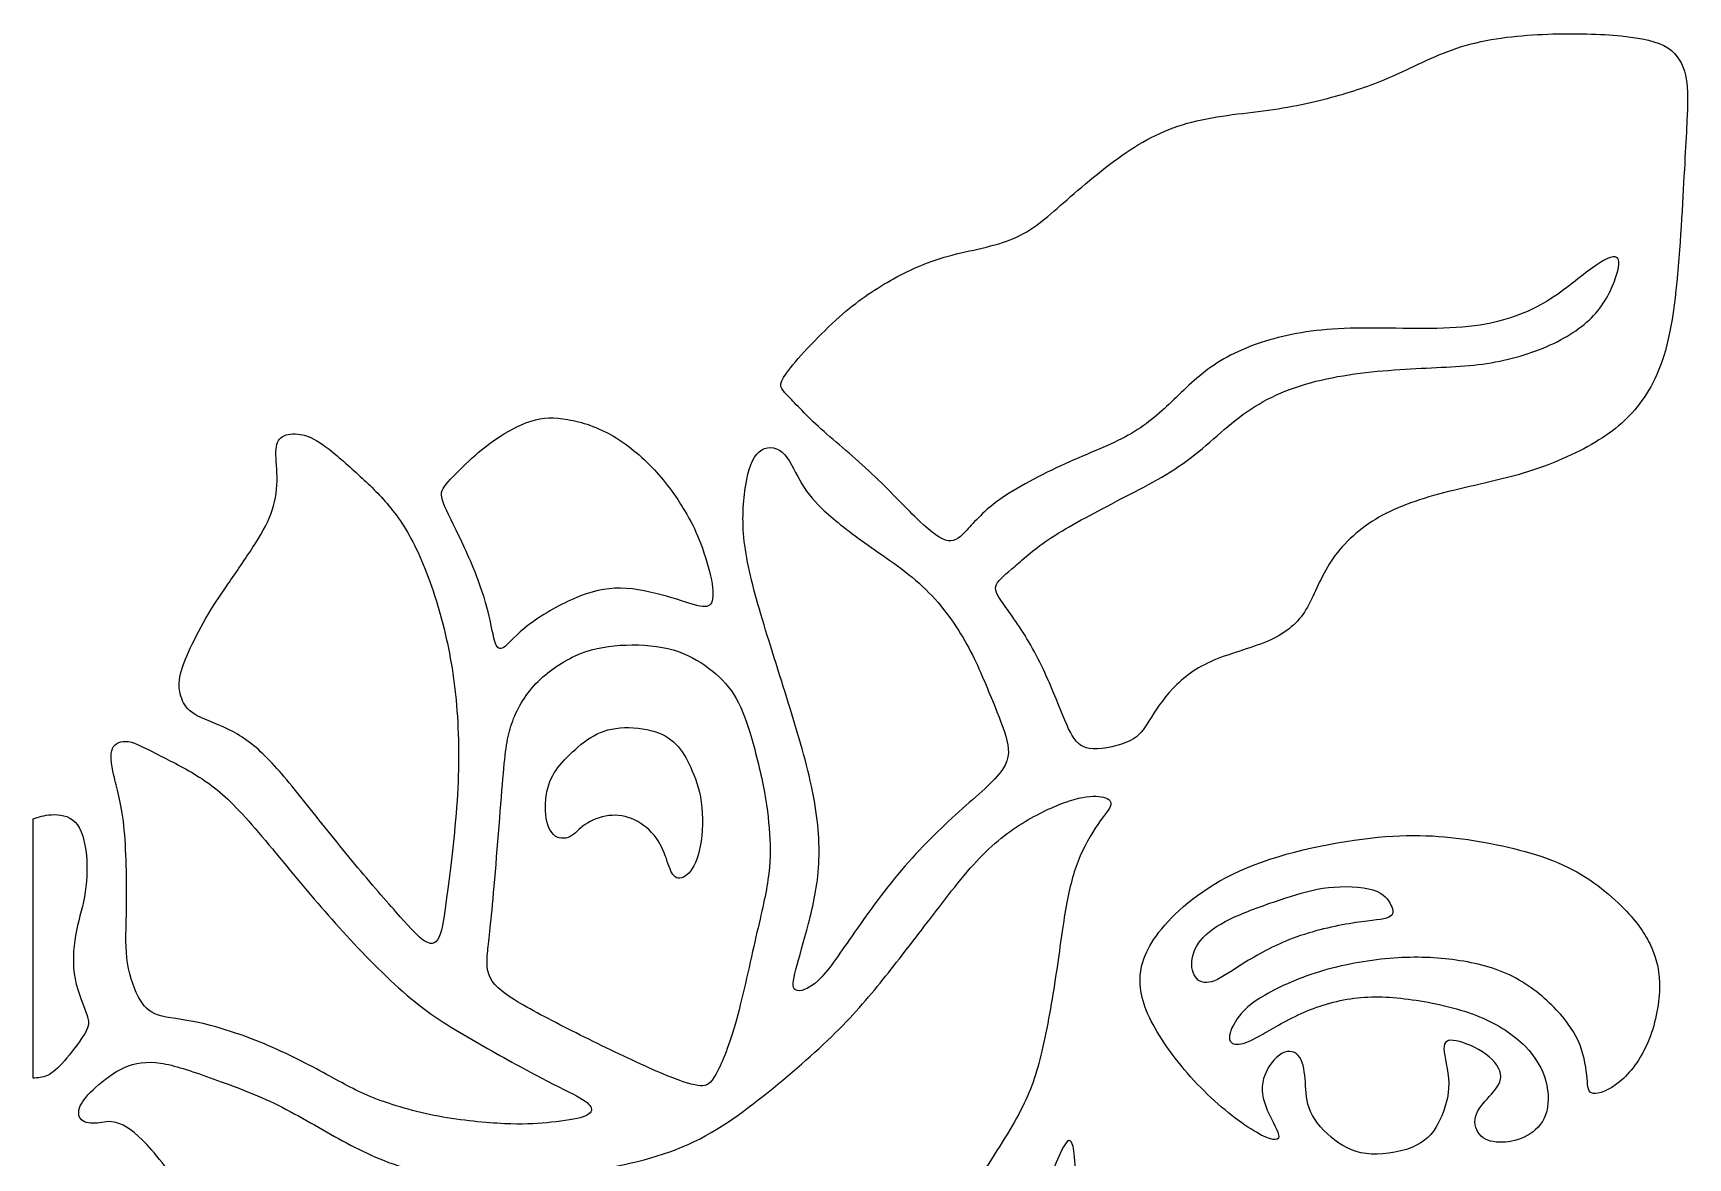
# Model space of a CAD drawing. Extents: x 0 to 80.9, y -7.4 to 60.
# Drawn here: x 57.87 to 62.142, y 25.273 to 28.177 of the extents above; entities that cross this region are included whole.
import ezdxf

# ---------------------------------------------------------------- set-up
doc = ezdxf.new("R2010")
doc.units = 0
doc.header["$MEASUREMENT"] = 0
doc.layers.add('LAYER_1', color=7, linetype='CONTINUOUS')

msp = doc.modelspace()

# ---------------------------------------------------------------- linework, layer by layer
at = {"layer": 'LAYER_1'}
for points, knots in [([(61.2515, 28.02), (61.1997, 28.0048), (61.1391, 27.9902), (61.0711, 27.9803), (61.0711, 27.9803), (61.0031, 27.9703), (60.9279, 27.9651), (60.8615, 27.9478), (60.8615, 27.9478), (60.7951, 27.9306), (60.7375, 27.9013), (60.6806, 27.8615), (60.6806, 27.8615), (60.6236, 27.8218), (60.5671, 27.7716), (60.5216, 27.7319), (60.5216, 27.7319), (60.4761, 27.6922), (60.4416, 27.6629), (60.3919, 27.6435), (60.3919, 27.6435), (60.3423, 27.6242), (60.2774, 27.6148), (60.2215, 27.5986), (60.2215, 27.5986), (60.1656, 27.5824), (60.1185, 27.5593), (60.0746, 27.5337), (60.0746, 27.5337), (60.0307, 27.5081), (59.9899, 27.4799), (59.9418, 27.436), (59.9418, 27.436), (59.8937, 27.3921), (59.8382, 27.3324), (59.8147, 27.2995), (59.8147, 27.2995), (59.7912, 27.2666), (59.7996, 27.2603), (59.8168, 27.2425), (59.8168, 27.2425), (59.8341, 27.2247), (59.8602, 27.1954), (59.8973, 27.1615), (59.8973, 27.1615), (59.9344, 27.1275), (59.9826, 27.0888), (60.027, 27.0475), (60.027, 27.0475), (60.0714, 27.0062), (60.1122, 26.9623), (60.1457, 26.9293), (60.1457, 26.9293), (60.1791, 26.8964), (60.2053, 26.8744), (60.2251, 26.8682), (60.2251, 26.8682), (60.245, 26.8619), (60.2586, 26.8713), (60.2769, 26.8906), (60.2769, 26.8906), (60.2952, 26.91), (60.3182, 26.9393), (60.3627, 26.9712), (60.3627, 26.9712), (60.4071, 27.003), (60.473, 27.0376), (60.5341, 27.0653), (60.5341, 27.0653), (60.5953, 27.093), (60.6518, 27.1139), (60.6967, 27.139), (60.6967, 27.139), (60.7417, 27.1641), (60.7752, 27.1934), (60.8086, 27.2253), (60.8086, 27.2253), (60.8421, 27.2572), (60.8756, 27.2917), (60.9184, 27.3204), (60.9184, 27.3204), (60.9613, 27.3492), (61.0136, 27.3722), (61.0732, 27.3884), (61.0732, 27.3884), (61.1328, 27.4046), (61.1997, 27.414), (61.2855, 27.4156), (61.2855, 27.4156), (61.3712, 27.4171), (61.4758, 27.4109), (61.5599, 27.4182), (61.5599, 27.4182), (61.6441, 27.4255), (61.7079, 27.4464), (61.7597, 27.4746), (61.7597, 27.4746), (61.8114, 27.5029), (61.8512, 27.5384), (61.8836, 27.563), (61.8836, 27.563), (61.916, 27.5876), (61.9411, 27.6012), (61.9537, 27.5996), (61.9537, 27.5996), (61.9662, 27.598), (61.9662, 27.5813), (61.9579, 27.5536), (61.9579, 27.5536), (61.9495, 27.5259), (61.9327, 27.4872), (61.904, 27.4543), (61.904, 27.4543), (61.8752, 27.4213), (61.8344, 27.3941), (61.7864, 27.3722), (61.7864, 27.3722), (61.7383, 27.3502), (61.6828, 27.3335), (61.6232, 27.3246), (61.6232, 27.3246), (61.5636, 27.3157), (61.4998, 27.3147), (61.4261, 27.3105), (61.4261, 27.3105), (61.3524, 27.3063), (61.2687, 27.299), (61.195, 27.2817), (61.195, 27.2817), (61.1213, 27.2645), (61.0575, 27.2373), (61.0031, 27.1996), (61.0031, 27.1996), (60.9488, 27.162), (60.9038, 27.1139), (60.8489, 27.0736), (60.8489, 27.0736), (60.794, 27.0334), (60.7292, 27.001), (60.6664, 26.9685), (60.6664, 26.9685), (60.6037, 26.9361), (60.543, 26.9037), (60.4991, 26.875), (60.4991, 26.875), (60.4552, 26.8462), (60.428, 26.8211), (60.405, 26.8013), (60.405, 26.8013), (60.382, 26.7814), (60.3632, 26.7667), (60.3569, 26.7537), (60.3569, 26.7537), (60.3506, 26.7406), (60.3569, 26.7291), (60.3742, 26.7045), (60.3742, 26.7045), (60.3914, 26.6799), (60.4197, 26.6423), (60.4453, 26.5973), (60.4453, 26.5973), (60.4709, 26.5524), (60.4939, 26.5001), (60.5111, 26.4582), (60.5111, 26.4582), (60.5284, 26.4164), (60.5399, 26.385), (60.5525, 26.3636), (60.5525, 26.3636), (60.565, 26.3422), (60.5786, 26.3307), (60.6063, 26.3296), (60.6063, 26.3296), (60.634, 26.3286), (60.6758, 26.338), (60.7014, 26.3505), (60.7014, 26.3505), (60.7271, 26.3631), (60.7365, 26.3788), (60.7511, 26.4023), (60.7511, 26.4023), (60.7658, 26.4258), (60.7856, 26.4572), (60.8123, 26.4854), (60.8123, 26.4854), (60.839, 26.5137), (60.8724, 26.5388), (60.9179, 26.5581), (60.9179, 26.5581), (60.9634, 26.5774), (61.0209, 26.5911), (61.0638, 26.6104), (61.0638, 26.6104), (61.1066, 26.6297), (61.1349, 26.6548), (61.1558, 26.6888), (61.1558, 26.6888), (61.1767, 26.7228), (61.1903, 26.7657), (61.2159, 26.8064), (61.2159, 26.8064), (61.2415, 26.8472), (61.2792, 26.886), (61.3263, 26.9163), (61.3263, 26.9163), (61.3733, 26.9466), (61.4298, 26.9685), (61.4977, 26.9868), (61.4977, 26.9868), (61.5657, 27.0051), (61.6452, 27.0198), (61.7168, 27.0412), (61.7168, 27.0412), (61.7884, 27.0626), (61.8522, 27.0909), (61.9029, 27.1212), (61.9029, 27.1212), (61.9536, 27.1515), (61.9913, 27.184), (62.0232, 27.2284), (62.0232, 27.2284), (62.0551, 27.2728), (62.0812, 27.3293), (62.098, 27.4203), (62.098, 27.4203), (62.1147, 27.5112), (62.122, 27.6367), (62.1278, 27.7371), (62.1278, 27.7371), (62.1335, 27.8375), (62.1377, 27.9128), (62.1398, 27.964), (62.1398, 27.964), (62.1419, 28.0153), (62.1419, 28.0425), (62.1356, 28.0691), (62.1356, 28.0691), (62.1293, 28.0958), (62.1168, 28.1219), (62.0901, 28.1392), (62.0901, 28.1392), (62.0635, 28.1564), (62.0227, 28.1648), (61.9693, 28.17), (61.9693, 28.17), (61.916, 28.1752), (61.8501, 28.1774), (61.7801, 28.1747), (61.7801, 28.1747), (61.71, 28.1721), (61.6358, 28.1648), (61.5699, 28.146), (61.5699, 28.146), (61.504, 28.1272), (61.4465, 28.0968), (61.3963, 28.0738), (61.3963, 28.0738), (61.3461, 28.0508), (61.3032, 28.0351), (61.2515, 28.02)], [0, 0, 0, 0, 0.015152, 0.015152, 0.015152, 0.015152, 0.030303, 0.030303, 0.030303, 0.030303, 0.045455, 0.045455, 0.045455, 0.045455, 0.060606, 0.060606, 0.060606, 0.060606, 0.075758, 0.075758, 0.075758, 0.075758, 0.090909, 0.090909, 0.090909, 0.090909, 0.106061, 0.106061, 0.106061, 0.106061, 0.121212, 0.121212, 0.121212, 0.121212, 0.136364, 0.136364, 0.136364, 0.136364, 0.151515, 0.151515, 0.151515, 0.151515, 0.166667, 0.166667, 0.166667, 0.166667, 0.181818, 0.181818, 0.181818, 0.181818, 0.19697, 0.19697, 0.19697, 0.19697, 0.212121, 0.212121, 0.212121, 0.212121, 0.227273, 0.227273, 0.227273, 0.227273, 0.242424, 0.242424, 0.242424, 0.242424, 0.257576, 0.257576, 0.257576, 0.257576, 0.272727, 0.272727, 0.272727, 0.272727, 0.287879, 0.287879, 0.287879, 0.287879, 0.30303, 0.30303, 0.30303, 0.30303, 0.318182, 0.318182, 0.318182, 0.318182, 0.333333, 0.333333, 0.333333, 0.333333, 0.348485, 0.348485, 0.348485, 0.348485, 0.363636, 0.363636, 0.363636, 0.363636, 0.378788, 0.378788, 0.378788, 0.378788, 0.393939, 0.393939, 0.393939, 0.393939, 0.409091, 0.409091, 0.409091, 0.409091, 0.424242, 0.424242, 0.424242, 0.424242, 0.439394, 0.439394, 0.439394, 0.439394, 0.454545, 0.454545, 0.454545, 0.454545, 0.469697, 0.469697, 0.469697, 0.469697, 0.484848, 0.484848, 0.484848, 0.484848, 0.5, 0.5, 0.5, 0.5, 0.515152, 0.515152, 0.515152, 0.515152, 0.530303, 0.530303, 0.530303, 0.530303, 0.545455, 0.545455, 0.545455, 0.545455, 0.560606, 0.560606, 0.560606, 0.560606, 0.575758, 0.575758, 0.575758, 0.575758, 0.590909, 0.590909, 0.590909, 0.590909, 0.606061, 0.606061, 0.606061, 0.606061, 0.621212, 0.621212, 0.621212, 0.621212, 0.636364, 0.636364, 0.636364, 0.636364, 0.651515, 0.651515, 0.651515, 0.651515, 0.666667, 0.666667, 0.666667, 0.666667, 0.681818, 0.681818, 0.681818, 0.681818, 0.69697, 0.69697, 0.69697, 0.69697, 0.712121, 0.712121, 0.712121, 0.712121, 0.727273, 0.727273, 0.727273, 0.727273, 0.742424, 0.742424, 0.742424, 0.742424, 0.757576, 0.757576, 0.757576, 0.757576, 0.772727, 0.772727, 0.772727, 0.772727, 0.787879, 0.787879, 0.787879, 0.787879, 0.80303, 0.80303, 0.80303, 0.80303, 0.818182, 0.818182, 0.818182, 0.818182, 0.833333, 0.833333, 0.833333, 0.833333, 0.848485, 0.848485, 0.848485, 0.848485, 0.863636, 0.863636, 0.863636, 0.863636, 0.878788, 0.878788, 0.878788, 0.878788, 0.893939, 0.893939, 0.893939, 0.893939, 0.909091, 0.909091, 0.909091, 0.909091, 0.924242, 0.924242, 0.924242, 0.924242, 0.939394, 0.939394, 0.939394, 0.939394, 0.954545, 0.954545, 0.954545, 0.954545, 0.969697, 0.969697, 0.969697, 0.969697, 1, 1, 1, 1]), ([(59.5515, 26.945), (59.5348, 26.9727), (59.5112, 27.0083), (59.4796, 27.0433), (59.4796, 27.0433), (59.448, 27.0783), (59.4082, 27.1128), (59.3677, 27.1366), (59.3677, 27.1366), (59.3272, 27.1604), (59.2859, 27.1735), (59.2506, 27.1797), (59.2506, 27.1797), (59.2153, 27.186), (59.186, 27.1855), (59.1552, 27.1758), (59.1552, 27.1758), (59.1244, 27.1662), (59.0919, 27.1473), (59.0671, 27.1309), (59.0671, 27.1309), (59.0423, 27.1144), (59.025, 27.1003), (59.0036, 27.0807), (59.0036, 27.0807), (58.9821, 27.0611), (58.9565, 27.036), (58.9411, 27.0187), (58.9411, 27.0187), (58.9257, 27.0015), (58.9204, 26.992), (58.9264, 26.9717), (58.9264, 26.9717), (58.9324, 26.9513), (58.9497, 26.9199), (58.9691, 26.8796), (58.9691, 26.8796), (58.9884, 26.8394), (59.0098, 26.7902), (59.0242, 26.7497), (59.0242, 26.7497), (59.0386, 26.7092), (59.0459, 26.6773), (59.0514, 26.6519), (59.0514, 26.6519), (59.0569, 26.6266), (59.0606, 26.6077), (59.0655, 26.5973), (59.0655, 26.5973), (59.0705, 26.5868), (59.0768, 26.5847), (59.0883, 26.5941), (59.0883, 26.5941), (59.0998, 26.6036), (59.1165, 26.6245), (59.1479, 26.6485), (59.1479, 26.6485), (59.1792, 26.6726), (59.2253, 26.6998), (59.2671, 26.7178), (59.2671, 26.7178), (59.3089, 26.7358), (59.3466, 26.7447), (59.3865, 26.7442), (59.3865, 26.7442), (59.4265, 26.7437), (59.4689, 26.7337), (59.5052, 26.7233), (59.5052, 26.7233), (59.5416, 26.7128), (59.5719, 26.7019), (59.5912, 26.6982), (59.5912, 26.6982), (59.6106, 26.6945), (59.619, 26.6982), (59.6226, 26.7113), (59.6226, 26.7113), (59.6263, 26.7243), (59.6252, 26.7468), (59.6187, 26.7761), (59.6187, 26.7761), (59.6122, 26.8054), (59.6001, 26.8415), (59.5892, 26.8694), (59.5892, 26.8694), (59.5782, 26.8974), (59.5682, 26.9173), (59.5515, 26.945)], [0, 0, 0, 0, 0.043478, 0.043478, 0.043478, 0.043478, 0.086957, 0.086957, 0.086957, 0.086957, 0.130435, 0.130435, 0.130435, 0.130435, 0.173913, 0.173913, 0.173913, 0.173913, 0.217391, 0.217391, 0.217391, 0.217391, 0.26087, 0.26087, 0.26087, 0.26087, 0.304348, 0.304348, 0.304348, 0.304348, 0.347826, 0.347826, 0.347826, 0.347826, 0.391304, 0.391304, 0.391304, 0.391304, 0.434783, 0.434783, 0.434783, 0.434783, 0.478261, 0.478261, 0.478261, 0.478261, 0.521739, 0.521739, 0.521739, 0.521739, 0.565217, 0.565217, 0.565217, 0.565217, 0.608696, 0.608696, 0.608696, 0.608696, 0.652174, 0.652174, 0.652174, 0.652174, 0.695652, 0.695652, 0.695652, 0.695652, 0.73913, 0.73913, 0.73913, 0.73913, 0.782609, 0.782609, 0.782609, 0.782609, 0.826087, 0.826087, 0.826087, 0.826087, 0.869565, 0.869565, 0.869565, 0.869565, 0.913043, 0.913043, 0.913043, 0.913043, 1, 1, 1, 1]), ([(58.4373, 26.8501), (58.4175, 26.8195), (58.3934, 26.785), (58.3723, 26.7542), (58.3723, 26.7542), (58.3511, 26.7233), (58.3328, 26.6961), (58.3158, 26.6669), (58.3158, 26.6669), (58.2988, 26.6376), (58.2831, 26.6062), (58.2708, 26.5788), (58.2708, 26.5788), (58.2585, 26.5513), (58.2496, 26.5278), (58.2473, 26.5071), (58.2473, 26.5071), (58.2449, 26.4865), (58.2491, 26.4687), (58.2557, 26.4538), (58.2557, 26.4538), (58.2622, 26.4389), (58.2711, 26.4269), (58.2935, 26.4151), (58.2935, 26.4151), (58.316, 26.4033), (58.3521, 26.3918), (58.3853, 26.3741), (58.3853, 26.3741), (58.4185, 26.3563), (58.4488, 26.3322), (58.481, 26.2988), (58.481, 26.2988), (58.5132, 26.2653), (58.5471, 26.2224), (58.5855, 26.1741), (58.5855, 26.1741), (58.624, 26.1257), (58.6669, 26.0719), (58.7082, 26.0225), (58.7082, 26.0225), (58.7495, 25.9731), (58.7892, 25.9281), (58.8177, 25.8959), (58.8177, 25.8959), (58.8462, 25.8638), (58.8635, 25.8444), (58.8789, 25.8342), (58.8789, 25.8342), (58.8943, 25.824), (58.9079, 25.823), (58.9173, 25.8426), (58.9173, 25.8426), (58.9267, 25.8622), (58.932, 25.9025), (58.9403, 25.9681), (58.9403, 25.9681), (58.9487, 26.0337), (58.9602, 26.1247), (58.9651, 26.2115), (58.9651, 26.2115), (58.9701, 26.2983), (58.9686, 26.3809), (58.9615, 26.4559), (58.9615, 26.4559), (58.9544, 26.5309), (58.9419, 26.5984), (58.9241, 26.6645), (58.9241, 26.6645), (58.9063, 26.7307), (58.8833, 26.7955), (58.859, 26.8459), (58.859, 26.8459), (58.8347, 26.8964), (58.8091, 26.9325), (58.7835, 26.9625), (58.7835, 26.9625), (58.7578, 26.9926), (58.7322, 27.0167), (58.7037, 27.0425), (58.7037, 27.0425), (58.6752, 27.0684), (58.6439, 27.0961), (58.6193, 27.1136), (58.6193, 27.1136), (58.5947, 27.1311), (58.5769, 27.1385), (58.5594, 27.1413), (58.5594, 27.1413), (58.5419, 27.1442), (58.5247, 27.1426), (58.5134, 27.1356), (58.5134, 27.1356), (58.5022, 27.1285), (58.4969, 27.116), (58.4964, 27.0961), (58.4964, 27.0961), (58.4959, 27.0762), (58.5001, 27.049), (58.4996, 27.0208), (58.4996, 27.0208), (58.499, 26.9926), (58.4938, 26.9633), (58.4834, 26.9353), (58.4834, 26.9353), (58.4729, 26.9074), (58.4572, 26.8807), (58.4373, 26.8501)], [0, 0, 0, 0, 0.035714, 0.035714, 0.035714, 0.035714, 0.071429, 0.071429, 0.071429, 0.071429, 0.107143, 0.107143, 0.107143, 0.107143, 0.142857, 0.142857, 0.142857, 0.142857, 0.178571, 0.178571, 0.178571, 0.178571, 0.214286, 0.214286, 0.214286, 0.214286, 0.25, 0.25, 0.25, 0.25, 0.285714, 0.285714, 0.285714, 0.285714, 0.321429, 0.321429, 0.321429, 0.321429, 0.357143, 0.357143, 0.357143, 0.357143, 0.392857, 0.392857, 0.392857, 0.392857, 0.428571, 0.428571, 0.428571, 0.428571, 0.464286, 0.464286, 0.464286, 0.464286, 0.5, 0.5, 0.5, 0.5, 0.535714, 0.535714, 0.535714, 0.535714, 0.571429, 0.571429, 0.571429, 0.571429, 0.607143, 0.607143, 0.607143, 0.607143, 0.642857, 0.642857, 0.642857, 0.642857, 0.678571, 0.678571, 0.678571, 0.678571, 0.714286, 0.714286, 0.714286, 0.714286, 0.75, 0.75, 0.75, 0.75, 0.785714, 0.785714, 0.785714, 0.785714, 0.821429, 0.821429, 0.821429, 0.821429, 0.857143, 0.857143, 0.857143, 0.857143, 0.892857, 0.892857, 0.892857, 0.892857, 0.928571, 0.928571, 0.928571, 0.928571, 1, 1, 1, 1]), ([(60.3399, 26.4697), (60.3227, 26.5115), (60.3028, 26.5597), (60.2751, 26.6083), (60.2751, 26.6083), (60.2474, 26.6569), (60.2118, 26.706), (60.1658, 26.7489), (60.1658, 26.7489), (60.1198, 26.7918), (60.0634, 26.8284), (60.0168, 26.8613), (60.0168, 26.8613), (59.9703, 26.8943), (59.9337, 26.9236), (59.907, 26.9492), (59.907, 26.9492), (59.8804, 26.9748), (59.8636, 26.9967), (59.849, 27.0229), (59.849, 27.0229), (59.8344, 27.049), (59.8218, 27.0794), (59.8035, 27.095), (59.8035, 27.095), (59.7852, 27.1107), (59.7611, 27.1118), (59.7439, 27.0966), (59.7439, 27.0966), (59.7266, 27.0814), (59.7162, 27.0501), (59.7094, 27.0098), (59.7094, 27.0098), (59.7026, 26.9696), (59.6995, 26.9204), (59.7057, 26.865), (59.7057, 26.865), (59.712, 26.8096), (59.7277, 26.7478), (59.7486, 26.6768), (59.7486, 26.6768), (59.7695, 26.6057), (59.7957, 26.5251), (59.8202, 26.4462), (59.8202, 26.4462), (59.8448, 26.3672), (59.8678, 26.2899), (59.8819, 26.2203), (59.8819, 26.2203), (59.896, 26.1508), (59.9013, 26.0891), (59.8981, 26.0326), (59.8981, 26.0326), (59.895, 25.9762), (59.8835, 25.9249), (59.8715, 25.8784), (59.8715, 25.8784), (59.8594, 25.8318), (59.8469, 25.79), (59.8391, 25.7602), (59.8391, 25.7602), (59.8312, 25.7304), (59.8281, 25.7126), (59.838, 25.7069), (59.838, 25.7069), (59.8479, 25.7011), (59.8709, 25.7074), (59.896, 25.7309), (59.896, 25.7309), (59.9211, 25.7544), (59.9483, 25.7953), (59.9839, 25.8465), (59.9839, 25.8465), (60.0194, 25.8977), (60.0634, 25.9594), (60.1114, 26.0159), (60.1114, 26.0159), (60.1596, 26.0723), (60.2118, 26.1236), (60.2599, 26.167), (60.2599, 26.167), (60.308, 26.2104), (60.352, 26.2459), (60.3724, 26.2762), (60.3724, 26.2762), (60.3927, 26.3066), (60.3896, 26.3317), (60.3807, 26.362), (60.3807, 26.362), (60.3718, 26.3923), (60.3572, 26.4279), (60.3399, 26.4697)], [0, 0, 0, 0, 0.041667, 0.041667, 0.041667, 0.041667, 0.083333, 0.083333, 0.083333, 0.083333, 0.125, 0.125, 0.125, 0.125, 0.166667, 0.166667, 0.166667, 0.166667, 0.208333, 0.208333, 0.208333, 0.208333, 0.25, 0.25, 0.25, 0.25, 0.291667, 0.291667, 0.291667, 0.291667, 0.333333, 0.333333, 0.333333, 0.333333, 0.375, 0.375, 0.375, 0.375, 0.416667, 0.416667, 0.416667, 0.416667, 0.458333, 0.458333, 0.458333, 0.458333, 0.5, 0.5, 0.5, 0.5, 0.541667, 0.541667, 0.541667, 0.541667, 0.583333, 0.583333, 0.583333, 0.583333, 0.625, 0.625, 0.625, 0.625, 0.666667, 0.666667, 0.666667, 0.666667, 0.708333, 0.708333, 0.708333, 0.708333, 0.75, 0.75, 0.75, 0.75, 0.791667, 0.791667, 0.791667, 0.791667, 0.833333, 0.833333, 0.833333, 0.833333, 0.875, 0.875, 0.875, 0.875, 0.916667, 0.916667, 0.916667, 0.916667, 1, 1, 1, 1]), ([(59.6723, 26.4794), (59.654, 26.5052), (59.6305, 26.5267), (59.6036, 26.5452), (59.6036, 26.5452), (59.5766, 26.5638), (59.5463, 26.5795), (59.5087, 26.5884), (59.5087, 26.5884), (59.471, 26.5973), (59.4261, 26.5994), (59.385, 26.5968), (59.385, 26.5968), (59.344, 26.5941), (59.3068, 26.5868), (59.2687, 26.5693), (59.2687, 26.5693), (59.2305, 26.5518), (59.1913, 26.5241), (59.1623, 26.4919), (59.1623, 26.4919), (59.1333, 26.4598), (59.1144, 26.4231), (59.1032, 26.3881), (59.1032, 26.3881), (59.092, 26.3531), (59.0883, 26.3196), (59.0815, 26.2376), (59.0815, 26.2376), (59.0747, 26.1555), (59.0648, 26.0248), (59.0572, 25.9422), (59.0572, 25.9422), (59.0496, 25.8595), (59.0444, 25.825), (59.0423, 25.7963), (59.0423, 25.7963), (59.0402, 25.7675), (59.0413, 25.7445), (59.0616, 25.7213), (59.0616, 25.7213), (59.082, 25.698), (59.1218, 25.6745), (59.1707, 25.6481), (59.1707, 25.6481), (59.2195, 25.6217), (59.2776, 25.5924), (59.338, 25.5631), (59.338, 25.5631), (59.3984, 25.5338), (59.4611, 25.5045), (59.5053, 25.4862), (59.5053, 25.4862), (59.5495, 25.468), (59.5751, 25.4606), (59.5923, 25.4598), (59.5923, 25.4598), (59.6096, 25.459), (59.6185, 25.4648), (59.6321, 25.4889), (59.6321, 25.4889), (59.6457, 25.5129), (59.664, 25.5553), (59.682, 25.6182), (59.682, 25.6182), (59.7, 25.6812), (59.7178, 25.7649), (59.733, 25.8316), (59.733, 25.8316), (59.7481, 25.8982), (59.7607, 25.9479), (59.7669, 25.9913), (59.7669, 25.9913), (59.7732, 26.0347), (59.7732, 26.0718), (59.7709, 26.11), (59.7709, 26.11), (59.7685, 26.1481), (59.7638, 26.1874), (59.7544, 26.2347), (59.7544, 26.2347), (59.745, 26.282), (59.7309, 26.3374), (59.7173, 26.3803), (59.7173, 26.3803), (59.7037, 26.4231), (59.6906, 26.4535), (59.6723, 26.4794)], [0, 0, 0, 0, 0.043478, 0.043478, 0.043478, 0.043478, 0.086957, 0.086957, 0.086957, 0.086957, 0.130435, 0.130435, 0.130435, 0.130435, 0.173913, 0.173913, 0.173913, 0.173913, 0.217391, 0.217391, 0.217391, 0.217391, 0.26087, 0.26087, 0.26087, 0.26087, 0.304348, 0.304348, 0.304348, 0.304348, 0.347826, 0.347826, 0.347826, 0.347826, 0.391304, 0.391304, 0.391304, 0.391304, 0.434783, 0.434783, 0.434783, 0.434783, 0.478261, 0.478261, 0.478261, 0.478261, 0.521739, 0.521739, 0.521739, 0.521739, 0.565217, 0.565217, 0.565217, 0.565217, 0.608696, 0.608696, 0.608696, 0.608696, 0.652174, 0.652174, 0.652174, 0.652174, 0.695652, 0.695652, 0.695652, 0.695652, 0.73913, 0.73913, 0.73913, 0.73913, 0.782609, 0.782609, 0.782609, 0.782609, 0.826087, 0.826087, 0.826087, 0.826087, 0.869565, 0.869565, 0.869565, 0.869565, 0.913043, 0.913043, 0.913043, 0.913043, 1, 1, 1, 1]), ([(59.301, 26.3532), (59.2793, 26.3383), (59.2586, 26.3187), (59.2419, 26.3009), (59.2419, 26.3009), (59.2252, 26.2832), (59.2123, 26.2672), (59.2039, 26.2451), (59.2039, 26.2451), (59.1954, 26.223), (59.1912, 26.1948), (59.1925, 26.169), (59.1925, 26.169), (59.1938, 26.1433), (59.2006, 26.12), (59.2128, 26.1083), (59.2128, 26.1083), (59.2249, 26.0965), (59.2424, 26.0962), (59.2559, 26.1028), (59.2559, 26.1028), (59.2694, 26.1093), (59.2788, 26.1226), (59.2947, 26.1339), (59.2947, 26.1339), (59.3107, 26.1451), (59.3331, 26.1543), (59.3557, 26.157), (59.3557, 26.157), (59.3784, 26.1598), (59.4011, 26.1561), (59.4225, 26.1459), (59.4225, 26.1459), (59.444, 26.1357), (59.4641, 26.119), (59.4782, 26.0995), (59.4782, 26.0995), (59.4923, 26.08), (59.5005, 26.0578), (59.507, 26.039), (59.507, 26.039), (59.5135, 26.0202), (59.5185, 26.0047), (59.5276, 25.9986), (59.5276, 25.9986), (59.5368, 25.9925), (59.5501, 25.9956), (59.5624, 26.0087), (59.5624, 26.0087), (59.5747, 26.0217), (59.5859, 26.0447), (59.5922, 26.0782), (59.5922, 26.0782), (59.5985, 26.1117), (59.5998, 26.1556), (59.5948, 26.1919), (59.5948, 26.1919), (59.5899, 26.2283), (59.5786, 26.257), (59.5674, 26.2813), (59.5674, 26.2813), (59.5561, 26.3056), (59.5449, 26.3255), (59.529, 26.3416), (59.529, 26.3416), (59.513, 26.3577), (59.4924, 26.37), (59.4648, 26.3771), (59.4648, 26.3771), (59.4372, 26.3843), (59.4027, 26.3864), (59.374, 26.3824), (59.374, 26.3824), (59.3454, 26.3783), (59.3227, 26.3681), (59.301, 26.3532)], [0, 0, 0, 0, 0.05, 0.05, 0.05, 0.05, 0.1, 0.1, 0.1, 0.1, 0.15, 0.15, 0.15, 0.15, 0.2, 0.2, 0.2, 0.2, 0.25, 0.25, 0.25, 0.25, 0.3, 0.3, 0.3, 0.3, 0.35, 0.35, 0.35, 0.35, 0.4, 0.4, 0.4, 0.4, 0.45, 0.45, 0.45, 0.45, 0.5, 0.5, 0.5, 0.5, 0.55, 0.55, 0.55, 0.55, 0.6, 0.6, 0.6, 0.6, 0.65, 0.65, 0.65, 0.65, 0.7, 0.7, 0.7, 0.7, 0.75, 0.75, 0.75, 0.75, 0.8, 0.8, 0.8, 0.8, 0.85, 0.85, 0.85, 0.85, 0.9, 0.9, 0.9, 0.9, 1, 1, 1, 1]), ([(58.6883, 25.837), (58.6359, 25.8934), (58.5899, 25.9473), (58.5418, 26.0053), (58.5418, 26.0053), (58.4937, 26.0633), (58.4435, 26.1256), (58.402, 26.1694), (58.402, 26.1694), (58.3604, 26.2134), (58.3275, 26.239), (58.2919, 26.2609), (58.2919, 26.2609), (58.2564, 26.2829), (58.2182, 26.3012), (58.1879, 26.3166), (58.1879, 26.3166), (58.1575, 26.332), (58.1351, 26.3446), (58.116, 26.348), (58.116, 26.348), (58.0969, 26.3514), (58.0812, 26.3456), (58.0747, 26.3307), (58.0747, 26.3307), (58.0681, 26.3158), (58.0707, 26.2918), (58.078, 26.261), (58.078, 26.261), (58.0854, 26.2301), (58.0974, 26.1924), (58.1039, 26.1316), (58.1039, 26.1316), (58.1105, 26.0706), (58.1115, 25.9865), (58.1107, 25.9256), (58.1107, 25.9256), (58.11, 25.8646), (58.1073, 25.827), (58.1118, 25.7899), (58.1118, 25.7899), (58.1162, 25.7528), (58.1277, 25.7161), (58.1408, 25.6905), (58.1408, 25.6905), (58.1539, 25.6649), (58.1685, 25.6503), (58.1931, 25.6422), (58.1931, 25.6422), (58.2176, 25.6341), (58.2522, 25.6325), (58.2997, 25.622), (58.2997, 25.622), (58.3473, 25.6116), (58.408, 25.5922), (58.4668, 25.5677), (58.4668, 25.5677), (58.5256, 25.5431), (58.5826, 25.5133), (58.6273, 25.489), (58.6273, 25.489), (58.672, 25.4647), (58.7044, 25.4458), (58.7502, 25.4278), (58.7502, 25.4278), (58.7959, 25.4098), (58.855, 25.3925), (58.9159, 25.381), (58.9159, 25.381), (58.9768, 25.3695), (59.0396, 25.3637), (59.0863, 25.3617), (59.0863, 25.3617), (59.133, 25.3597), (59.1638, 25.3614), (59.1958, 25.3643), (59.1958, 25.3643), (59.2279, 25.3673), (59.2614, 25.3715), (59.2823, 25.3772), (59.2823, 25.3772), (59.3031, 25.3829), (59.3115, 25.3901), (59.3112, 25.3985), (59.3112, 25.3985), (59.311, 25.4069), (59.3021, 25.4164), (59.281, 25.4288), (59.281, 25.4288), (59.2598, 25.4413), (59.2263, 25.4567), (59.1809, 25.4803), (59.1809, 25.4803), (59.1354, 25.504), (59.0779, 25.5359), (59.0221, 25.5676), (59.0221, 25.5676), (58.9662, 25.5994), (58.9121, 25.631), (58.8557, 25.6763), (58.8557, 25.6763), (58.7993, 25.7216), (58.7406, 25.7806), (58.6883, 25.837)], [0, 0, 0, 0, 0.037037, 0.037037, 0.037037, 0.037037, 0.074074, 0.074074, 0.074074, 0.074074, 0.111111, 0.111111, 0.111111, 0.111111, 0.148148, 0.148148, 0.148148, 0.148148, 0.185185, 0.185185, 0.185185, 0.185185, 0.222222, 0.222222, 0.222222, 0.222222, 0.259259, 0.259259, 0.259259, 0.259259, 0.296296, 0.296296, 0.296296, 0.296296, 0.333333, 0.333333, 0.333333, 0.333333, 0.37037, 0.37037, 0.37037, 0.37037, 0.407407, 0.407407, 0.407407, 0.407407, 0.444444, 0.444444, 0.444444, 0.444444, 0.481481, 0.481481, 0.481481, 0.481481, 0.518519, 0.518519, 0.518519, 0.518519, 0.555556, 0.555556, 0.555556, 0.555556, 0.592593, 0.592593, 0.592593, 0.592593, 0.62963, 0.62963, 0.62963, 0.62963, 0.666667, 0.666667, 0.666667, 0.666667, 0.703704, 0.703704, 0.703704, 0.703704, 0.740741, 0.740741, 0.740741, 0.740741, 0.777778, 0.777778, 0.777778, 0.777778, 0.814815, 0.814815, 0.814815, 0.814815, 0.851852, 0.851852, 0.851852, 0.851852, 0.888889, 0.888889, 0.888889, 0.888889, 0.925926, 0.925926, 0.925926, 0.925926, 1, 1, 1, 1]), ([(59.9503, 25.6056), (59.8991, 25.5541), (59.8348, 25.4976), (59.7673, 25.4432), (59.7673, 25.4432), (59.6999, 25.3889), (59.6293, 25.3366), (59.5457, 25.3016), (59.5457, 25.3016), (59.462, 25.2665), (59.3653, 25.2487), (59.2795, 25.2362), (59.2795, 25.2362), (59.1938, 25.2237), (59.119, 25.2163), (59.0453, 25.2174), (59.0453, 25.2174), (58.9716, 25.2184), (58.8989, 25.2278), (58.8343, 25.2464), (58.8343, 25.2464), (58.7698, 25.2649), (58.7133, 25.2927), (58.6579, 25.3233), (58.6579, 25.3233), (58.6025, 25.3538), (58.5481, 25.3873), (58.4916, 25.4145), (58.4916, 25.4145), (58.4352, 25.4417), (58.3766, 25.4626), (58.3264, 25.4804), (58.3264, 25.4804), (58.2762, 25.4981), (58.2344, 25.5128), (58.1986, 25.518), (58.1986, 25.518), (58.1627, 25.5232), (58.1329, 25.5191), (58.1052, 25.5068), (58.1052, 25.5068), (58.0775, 25.4945), (58.0519, 25.4741), (58.032, 25.4561), (58.032, 25.4561), (58.0122, 25.438), (57.998, 25.4223), (57.9915, 25.4077), (57.9915, 25.4077), (57.985, 25.3931), (57.986, 25.3795), (57.9946, 25.3716), (57.9946, 25.3716), (58.0033, 25.3638), (58.0195, 25.3617), (58.0352, 25.3632), (58.0352, 25.3632), (58.0508, 25.3648), (58.066, 25.3701), (58.0861, 25.3643), (58.0861, 25.3643), (58.1063, 25.3586), (58.1314, 25.3418), (58.1638, 25.307), (58.1638, 25.307), (58.1962, 25.2723), (58.236, 25.2195), (58.2767, 25.163), (58.2767, 25.163), (58.3175, 25.1065), (58.3593, 25.0464), (58.4061, 24.9899), (58.4061, 24.9899), (58.4529, 24.9335), (58.5047, 24.8807), (58.5703, 24.8391), (58.5703, 24.8391), (58.6359, 24.7975), (58.7154, 24.7672), (58.8016, 24.7361), (58.8016, 24.7361), (58.8879, 24.705), (58.981, 24.6731), (59.0657, 24.6462), (59.0657, 24.6462), (59.1504, 24.6192), (59.2267, 24.5973), (59.2997, 24.5902), (59.2997, 24.5902), (59.3726, 24.5832), (59.4422, 24.591), (59.5077, 24.602), (59.5077, 24.602), (59.5734, 24.613), (59.6351, 24.6271), (59.6981, 24.6482), (59.6981, 24.6482), (59.7611, 24.6694), (59.8254, 24.6977), (59.8826, 24.7306), (59.8826, 24.7306), (59.9399, 24.7635), (59.9901, 24.8012), (60.04, 24.8506), (60.04, 24.8506), (60.0899, 24.9), (60.1396, 24.9612), (60.184, 25.0239), (60.184, 25.0239), (60.2285, 25.0867), (60.2677, 25.151), (60.3072, 25.2129), (60.3072, 25.2129), (60.3467, 25.2749), (60.3864, 25.3345), (60.4141, 25.386), (60.4141, 25.386), (60.4418, 25.4375), (60.4575, 25.4809), (60.4716, 25.5384), (60.4716, 25.5384), (60.4857, 25.5959), (60.4983, 25.6676), (60.5085, 25.7345), (60.5085, 25.7345), (60.5187, 25.8014), (60.5265, 25.8636), (60.5351, 25.9141), (60.5351, 25.9141), (60.5438, 25.9645), (60.5532, 26.0032), (60.5676, 26.0395), (60.5676, 26.0395), (60.5819, 26.0759), (60.6013, 26.1099), (60.6183, 26.1344), (60.6183, 26.1344), (60.6353, 26.159), (60.6499, 26.1742), (60.652, 26.1851), (60.652, 26.1851), (60.6541, 26.1961), (60.6436, 26.203), (60.6272, 26.2058), (60.6272, 26.2058), (60.6107, 26.2087), (60.5882, 26.2076), (60.5571, 26.1988), (60.5571, 26.1988), (60.526, 26.1899), (60.4862, 26.1731), (60.4457, 26.1504), (60.4457, 26.1504), (60.4052, 26.1277), (60.3639, 26.0989), (60.3213, 26.0558), (60.3213, 26.0558), (60.2787, 26.0126), (60.2348, 25.9551), (60.194, 25.9018), (60.194, 25.9018), (60.1532, 25.8485), (60.1155, 25.7993), (60.0777, 25.7515), (60.0777, 25.7515), (60.0398, 25.7036), (60.0016, 25.6571), (59.9503, 25.6056)], [0, 0, 0, 0, 0.023256, 0.023256, 0.023256, 0.023256, 0.046512, 0.046512, 0.046512, 0.046512, 0.069767, 0.069767, 0.069767, 0.069767, 0.093023, 0.093023, 0.093023, 0.093023, 0.116279, 0.116279, 0.116279, 0.116279, 0.139535, 0.139535, 0.139535, 0.139535, 0.162791, 0.162791, 0.162791, 0.162791, 0.186047, 0.186047, 0.186047, 0.186047, 0.209302, 0.209302, 0.209302, 0.209302, 0.232558, 0.232558, 0.232558, 0.232558, 0.255814, 0.255814, 0.255814, 0.255814, 0.27907, 0.27907, 0.27907, 0.27907, 0.302326, 0.302326, 0.302326, 0.302326, 0.325581, 0.325581, 0.325581, 0.325581, 0.348837, 0.348837, 0.348837, 0.348837, 0.372093, 0.372093, 0.372093, 0.372093, 0.395349, 0.395349, 0.395349, 0.395349, 0.418605, 0.418605, 0.418605, 0.418605, 0.44186, 0.44186, 0.44186, 0.44186, 0.465116, 0.465116, 0.465116, 0.465116, 0.488372, 0.488372, 0.488372, 0.488372, 0.511628, 0.511628, 0.511628, 0.511628, 0.534884, 0.534884, 0.534884, 0.534884, 0.55814, 0.55814, 0.55814, 0.55814, 0.581395, 0.581395, 0.581395, 0.581395, 0.604651, 0.604651, 0.604651, 0.604651, 0.627907, 0.627907, 0.627907, 0.627907, 0.651163, 0.651163, 0.651163, 0.651163, 0.674419, 0.674419, 0.674419, 0.674419, 0.697674, 0.697674, 0.697674, 0.697674, 0.72093, 0.72093, 0.72093, 0.72093, 0.744186, 0.744186, 0.744186, 0.744186, 0.767442, 0.767442, 0.767442, 0.767442, 0.790698, 0.790698, 0.790698, 0.790698, 0.813953, 0.813953, 0.813953, 0.813953, 0.837209, 0.837209, 0.837209, 0.837209, 0.860465, 0.860465, 0.860465, 0.860465, 0.883721, 0.883721, 0.883721, 0.883721, 0.906977, 0.906977, 0.906977, 0.906977, 0.930233, 0.930233, 0.930233, 0.930233, 0.953488, 0.953488, 0.953488, 0.953488, 1, 1, 1, 1]), ([(57.8696, 26.149), (57.8838, 26.1537), (57.8981, 26.1584), (57.9174, 26.1594), (57.9174, 26.1594), (57.9368, 26.1605), (57.9614, 26.1579), (57.9781, 26.1404), (57.9781, 26.1404), (57.9949, 26.1229), (58.0038, 26.0904), (58.0072, 26.0551), (58.0072, 26.0551), (58.0106, 26.0198), (58.0085, 25.9817), (58.0022, 25.9474), (58.0022, 25.9474), (57.9959, 25.9132), (57.9855, 25.8829), (57.9792, 25.8478), (57.9792, 25.8478), (57.9729, 25.8128), (57.9708, 25.773), (57.9781, 25.7357), (57.9781, 25.7357), (57.9854, 25.6983), (58.0022, 25.6632), (58.009, 25.641), (58.009, 25.641), (58.0158, 25.6188), (58.0126, 25.6094), (58.0006, 25.5906), (58.0006, 25.5906), (57.9886, 25.5718), (57.9677, 25.5435), (57.9504, 25.5237), (57.9504, 25.5237), (57.9332, 25.5038), (57.9196, 25.4923), (57.9067, 25.4863), (57.9067, 25.4863), (57.8939, 25.4803), (57.8818, 25.4797), (57.8696, 25.4792)], [0, 0, 0, 0, 0.083333, 0.083333, 0.083333, 0.083333, 0.166667, 0.166667, 0.166667, 0.166667, 0.25, 0.25, 0.25, 0.25, 0.333333, 0.333333, 0.333333, 0.333333, 0.416667, 0.416667, 0.416667, 0.416667, 0.5, 0.5, 0.5, 0.5, 0.583333, 0.583333, 0.583333, 0.583333, 0.666667, 0.666667, 0.666667, 0.666667, 0.75, 0.75, 0.75, 0.75, 0.833333, 0.833333, 0.833333, 0.833333, 1, 1, 1, 1]), ([(61.983, 25.9104), (61.9485, 25.947), (61.8973, 25.9919), (61.8309, 26.0243), (61.8309, 26.0243), (61.7645, 26.0568), (61.6829, 26.0766), (61.6034, 26.0902), (61.6034, 26.0902), (61.524, 26.1038), (61.4466, 26.1112), (61.3415, 26.1012), (61.3415, 26.1012), (61.2364, 26.0913), (61.1036, 26.0641), (61.0032, 26.0223), (61.0032, 26.0223), (60.9028, 25.9804), (60.8349, 25.9239), (60.7915, 25.8743), (60.7915, 25.8743), (60.7481, 25.8246), (60.7292, 25.7817), (60.7277, 25.7378), (60.7277, 25.7378), (60.7261, 25.6939), (60.7418, 25.649), (60.7716, 25.5988), (60.7716, 25.5988), (60.8014, 25.5486), (60.8453, 25.4931), (60.8929, 25.4461), (60.8929, 25.4461), (60.9405, 25.399), (60.9917, 25.3603), (61.0278, 25.3394), (61.0278, 25.3394), (61.0638, 25.3185), (61.0848, 25.3154), (61.0858, 25.3279), (61.0858, 25.3279), (61.0869, 25.3405), (61.068, 25.3687), (61.056, 25.3964), (61.056, 25.3964), (61.044, 25.4241), (61.0388, 25.4513), (61.0466, 25.4785), (61.0466, 25.4785), (61.0545, 25.5057), (61.0754, 25.5329), (61.0942, 25.5434), (61.0942, 25.5434), (61.113, 25.5538), (61.1297, 25.5475), (61.1397, 25.5324), (61.1397, 25.5324), (61.1496, 25.5172), (61.1527, 25.4931), (61.1543, 25.4686), (61.1543, 25.4686), (61.1559, 25.444), (61.1559, 25.4189), (61.1679, 25.3928), (61.1679, 25.3928), (61.1799, 25.3666), (61.204, 25.3394), (61.2306, 25.3191), (61.2306, 25.3191), (61.2573, 25.2987), (61.2866, 25.2851), (61.3248, 25.283), (61.3248, 25.283), (61.3629, 25.2809), (61.41, 25.2903), (61.4413, 25.306), (61.4413, 25.306), (61.4727, 25.3216), (61.4884, 25.3436), (61.5015, 25.3713), (61.5015, 25.3713), (61.5146, 25.399), (61.525, 25.4325), (61.5245, 25.4665), (61.5245, 25.4665), (61.524, 25.5005), (61.5124, 25.535), (61.5119, 25.5548), (61.5119, 25.5548), (61.5114, 25.5747), (61.5219, 25.5799), (61.5433, 25.5758), (61.5433, 25.5758), (61.5647, 25.5716), (61.5971, 25.558), (61.6207, 25.5407), (61.6207, 25.5407), (61.6442, 25.5235), (61.6589, 25.5025), (61.6589, 25.4837), (61.6589, 25.4837), (61.6589, 25.4649), (61.6442, 25.4482), (61.629, 25.4315), (61.629, 25.4315), (61.6139, 25.4147), (61.5982, 25.398), (61.5935, 25.3797), (61.5935, 25.3797), (61.5888, 25.3614), (61.5951, 25.3415), (61.6081, 25.3295), (61.6081, 25.3295), (61.6212, 25.3175), (61.6411, 25.3133), (61.6625, 25.3138), (61.6625, 25.3138), (61.6839, 25.3143), (61.707, 25.3196), (61.7273, 25.3311), (61.7273, 25.3311), (61.7477, 25.3426), (61.7655, 25.3604), (61.7744, 25.3849), (61.7744, 25.3849), (61.7833, 25.4095), (61.7833, 25.4409), (61.7749, 25.4717), (61.7749, 25.4717), (61.7666, 25.5025), (61.7498, 25.5329), (61.7216, 25.5616), (61.7216, 25.5616), (61.6934, 25.5904), (61.6536, 25.6176), (61.604, 25.638), (61.604, 25.638), (61.5543, 25.6584), (61.4947, 25.672), (61.4403, 25.6803), (61.4403, 25.6803), (61.3859, 25.6887), (61.3368, 25.6918), (61.2887, 25.6866), (61.2887, 25.6866), (61.2406, 25.6814), (61.1935, 25.6678), (61.1512, 25.6495), (61.1512, 25.6495), (61.1088, 25.6312), (61.0712, 25.6082), (61.0445, 25.593), (61.0445, 25.593), (61.0179, 25.5779), (61.0021, 25.5705), (60.988, 25.5679), (60.988, 25.5679), (60.9739, 25.5653), (60.9614, 25.5674), (60.9588, 25.5789), (60.9588, 25.5789), (60.9561, 25.5904), (60.9635, 25.6113), (60.9776, 25.6317), (60.9776, 25.6317), (60.9917, 25.6521), (61.0126, 25.672), (61.0503, 25.6939), (61.0503, 25.6939), (61.0879, 25.7159), (61.1423, 25.7399), (61.2014, 25.7572), (61.2014, 25.7572), (61.2604, 25.7744), (61.3242, 25.7849), (61.3823, 25.7891), (61.3823, 25.7891), (61.4403, 25.7933), (61.4926, 25.7912), (61.5438, 25.7839), (61.5438, 25.7839), (61.5951, 25.7765), (61.6453, 25.764), (61.6897, 25.7415), (61.6897, 25.7415), (61.7341, 25.719), (61.7728, 25.6866), (61.8021, 25.6558), (61.8021, 25.6558), (61.8314, 25.6249), (61.8513, 25.5956), (61.8633, 25.5648), (61.8633, 25.5648), (61.8753, 25.5339), (61.8795, 25.5015), (61.8816, 25.4785), (61.8816, 25.4785), (61.8837, 25.4555), (61.8837, 25.4419), (61.8973, 25.4398), (61.8973, 25.4398), (61.9108, 25.4377), (61.9381, 25.4471), (61.9652, 25.4696), (61.9652, 25.4696), (61.9924, 25.4921), (62.0196, 25.5277), (62.0384, 25.5716), (62.0384, 25.5716), (62.0572, 25.6155), (62.0677, 25.6678), (62.0687, 25.7101), (62.0687, 25.7101), (62.0698, 25.7525), (62.0614, 25.7849), (62.0484, 25.8152), (62.0484, 25.8152), (62.0353, 25.8455), (62.0175, 25.8738), (61.983, 25.9104)], [0, 0, 0, 0, 0.017857, 0.017857, 0.017857, 0.017857, 0.035714, 0.035714, 0.035714, 0.035714, 0.053571, 0.053571, 0.053571, 0.053571, 0.071429, 0.071429, 0.071429, 0.071429, 0.089286, 0.089286, 0.089286, 0.089286, 0.107143, 0.107143, 0.107143, 0.107143, 0.125, 0.125, 0.125, 0.125, 0.142857, 0.142857, 0.142857, 0.142857, 0.160714, 0.160714, 0.160714, 0.160714, 0.178571, 0.178571, 0.178571, 0.178571, 0.196429, 0.196429, 0.196429, 0.196429, 0.214286, 0.214286, 0.214286, 0.214286, 0.232143, 0.232143, 0.232143, 0.232143, 0.25, 0.25, 0.25, 0.25, 0.267857, 0.267857, 0.267857, 0.267857, 0.285714, 0.285714, 0.285714, 0.285714, 0.303571, 0.303571, 0.303571, 0.303571, 0.321429, 0.321429, 0.321429, 0.321429, 0.339286, 0.339286, 0.339286, 0.339286, 0.357143, 0.357143, 0.357143, 0.357143, 0.375, 0.375, 0.375, 0.375, 0.392857, 0.392857, 0.392857, 0.392857, 0.410714, 0.410714, 0.410714, 0.410714, 0.428571, 0.428571, 0.428571, 0.428571, 0.446429, 0.446429, 0.446429, 0.446429, 0.464286, 0.464286, 0.464286, 0.464286, 0.482143, 0.482143, 0.482143, 0.482143, 0.5, 0.5, 0.5, 0.5, 0.517857, 0.517857, 0.517857, 0.517857, 0.535714, 0.535714, 0.535714, 0.535714, 0.553571, 0.553571, 0.553571, 0.553571, 0.571429, 0.571429, 0.571429, 0.571429, 0.589286, 0.589286, 0.589286, 0.589286, 0.607143, 0.607143, 0.607143, 0.607143, 0.625, 0.625, 0.625, 0.625, 0.642857, 0.642857, 0.642857, 0.642857, 0.660714, 0.660714, 0.660714, 0.660714, 0.678571, 0.678571, 0.678571, 0.678571, 0.696429, 0.696429, 0.696429, 0.696429, 0.714286, 0.714286, 0.714286, 0.714286, 0.732143, 0.732143, 0.732143, 0.732143, 0.75, 0.75, 0.75, 0.75, 0.767857, 0.767857, 0.767857, 0.767857, 0.785714, 0.785714, 0.785714, 0.785714, 0.803571, 0.803571, 0.803571, 0.803571, 0.821429, 0.821429, 0.821429, 0.821429, 0.839286, 0.839286, 0.839286, 0.839286, 0.857143, 0.857143, 0.857143, 0.857143, 0.875, 0.875, 0.875, 0.875, 0.892857, 0.892857, 0.892857, 0.892857, 0.910714, 0.910714, 0.910714, 0.910714, 0.928571, 0.928571, 0.928571, 0.928571, 0.946429, 0.946429, 0.946429, 0.946429, 0.964286, 0.964286, 0.964286, 0.964286, 1, 1, 1, 1]), ([(61.1015, 25.9438), (61.0633, 25.9313), (61.021, 25.9166), (60.9849, 25.9012), (60.9849, 25.9012), (60.9488, 25.8858), (60.919, 25.8696), (60.8981, 25.8502), (60.8981, 25.8502), (60.8772, 25.8309), (60.8652, 25.8084), (60.8618, 25.7875), (60.8618, 25.7875), (60.8584, 25.7666), (60.8636, 25.7472), (60.8738, 25.7363), (60.8738, 25.7363), (60.884, 25.7253), (60.8992, 25.7227), (60.9196, 25.7308), (60.9196, 25.7308), (60.9399, 25.7389), (60.9656, 25.7577), (61.0009, 25.7794), (61.0009, 25.7794), (61.0361, 25.8011), (61.0811, 25.8257), (61.1324, 25.844), (61.1324, 25.844), (61.1836, 25.8623), (61.2411, 25.8743), (61.2842, 25.8808), (61.2842, 25.8808), (61.3274, 25.8874), (61.3562, 25.8884), (61.3697, 25.8947), (61.3697, 25.8947), (61.3833, 25.901), (61.3818, 25.9125), (61.3752, 25.9263), (61.3752, 25.9263), (61.3687, 25.9402), (61.3572, 25.9564), (61.3284, 25.9653), (61.3284, 25.9653), (61.2997, 25.9741), (61.2536, 25.9757), (61.2137, 25.9713), (61.2137, 25.9713), (61.1737, 25.9668), (61.1397, 25.9564), (61.1015, 25.9438)], [0, 0, 0, 0, 0.071429, 0.071429, 0.071429, 0.071429, 0.142857, 0.142857, 0.142857, 0.142857, 0.214286, 0.214286, 0.214286, 0.214286, 0.285714, 0.285714, 0.285714, 0.285714, 0.357143, 0.357143, 0.357143, 0.357143, 0.428571, 0.428571, 0.428571, 0.428571, 0.5, 0.5, 0.5, 0.5, 0.571429, 0.571429, 0.571429, 0.571429, 0.642857, 0.642857, 0.642857, 0.642857, 0.714286, 0.714286, 0.714286, 0.714286, 0.785714, 0.785714, 0.785714, 0.785714, 0.857143, 0.857143, 0.857143, 0.857143, 1, 1, 1, 1]), ([(60.5769, 21.6482), (60.5487, 21.736), (60.5204, 21.8238), (60.4912, 21.9435), (60.4912, 21.9435), (60.4619, 22.0632), (60.4316, 22.2149), (60.4122, 22.3518), (60.4122, 22.3518), (60.3929, 22.4888), (60.3845, 22.6112), (60.3855, 22.7377), (60.3855, 22.7377), (60.3866, 22.8642), (60.3971, 22.9949), (60.4112, 23.1507), (60.4112, 23.1507), (60.4253, 23.3066), (60.4431, 23.4875), (60.4645, 23.6903), (60.4645, 23.6903), (60.4859, 23.8932), (60.5111, 24.118), (60.5262, 24.2858), (60.5262, 24.2858), (60.5414, 24.4537), (60.5466, 24.5645), (60.5513, 24.702), (60.5513, 24.702), (60.556, 24.8395), (60.5602, 25.0037), (60.5613, 25.1151), (60.5613, 25.1151), (60.5623, 25.2264), (60.5602, 25.285), (60.5534, 25.3075), (60.5534, 25.3075), (60.5466, 25.3299), (60.5351, 25.3164), (60.5179, 25.2772), (60.5179, 25.2772), (60.5006, 25.2379), (60.4776, 25.1731), (60.4425, 25.1004), (60.4425, 25.1004), (60.4075, 25.0277), (60.3605, 24.9472), (60.2862, 24.8625), (60.2862, 24.8625), (60.212, 24.7778), (60.1105, 24.6889), (60.0185, 24.6262), (60.0185, 24.6262), (59.9265, 24.5635), (59.8439, 24.5269), (59.7901, 24.506), (59.7901, 24.506), (59.7362, 24.4851), (59.7111, 24.4798), (59.698, 24.4678), (59.698, 24.4678), (59.685, 24.4558), (59.6839, 24.4369), (59.6761, 24.3873), (59.6761, 24.3873), (59.6682, 24.3376), (59.6536, 24.2571), (59.6254, 24.1567), (59.6254, 24.1567), (59.5971, 24.0563), (59.5553, 23.9361), (59.5046, 23.8137), (59.5046, 23.8137), (59.4539, 23.6914), (59.3943, 23.5669), (59.2907, 23.4017), (59.2907, 23.4017), (59.1872, 23.2365), (59.0398, 23.0305), (58.9185, 22.8674), (58.9185, 22.8674), (58.7972, 22.7042), (58.702, 22.584), (58.6189, 22.4669), (58.6189, 22.4669), (58.5358, 22.3498), (58.4646, 22.2358), (58.4103, 22.1338), (58.4103, 22.1338), (58.3559, 22.0319), (58.3182, 21.9419), (58.29, 21.863), (58.29, 21.863), (58.2618, 21.7841), (58.2429, 21.7161), (58.2241, 21.6482)], [0, 0, 0, 0, 0.04, 0.04, 0.04, 0.04, 0.08, 0.08, 0.08, 0.08, 0.12, 0.12, 0.12, 0.12, 0.16, 0.16, 0.16, 0.16, 0.2, 0.2, 0.2, 0.2, 0.24, 0.24, 0.24, 0.24, 0.28, 0.28, 0.28, 0.28, 0.32, 0.32, 0.32, 0.32, 0.36, 0.36, 0.36, 0.36, 0.4, 0.4, 0.4, 0.4, 0.44, 0.44, 0.44, 0.44, 0.48, 0.48, 0.48, 0.48, 0.52, 0.52, 0.52, 0.52, 0.56, 0.56, 0.56, 0.56, 0.6, 0.6, 0.6, 0.6, 0.64, 0.64, 0.64, 0.64, 0.68, 0.68, 0.68, 0.68, 0.72, 0.72, 0.72, 0.72, 0.76, 0.76, 0.76, 0.76, 0.8, 0.8, 0.8, 0.8, 0.84, 0.84, 0.84, 0.84, 0.88, 0.88, 0.88, 0.88, 0.92, 0.92, 0.92, 0.92, 1, 1, 1, 1])]:
    msp.add_open_spline(points, degree=3, knots=knots, dxfattribs=at)
msp.add_open_spline([(57.8696, 25.4792), (57.8696, 25.4792), (57.8696, 26.149), (57.8696, 26.149)], degree=3, dxfattribs=at)

doc.saveas('drawing.dxf')
